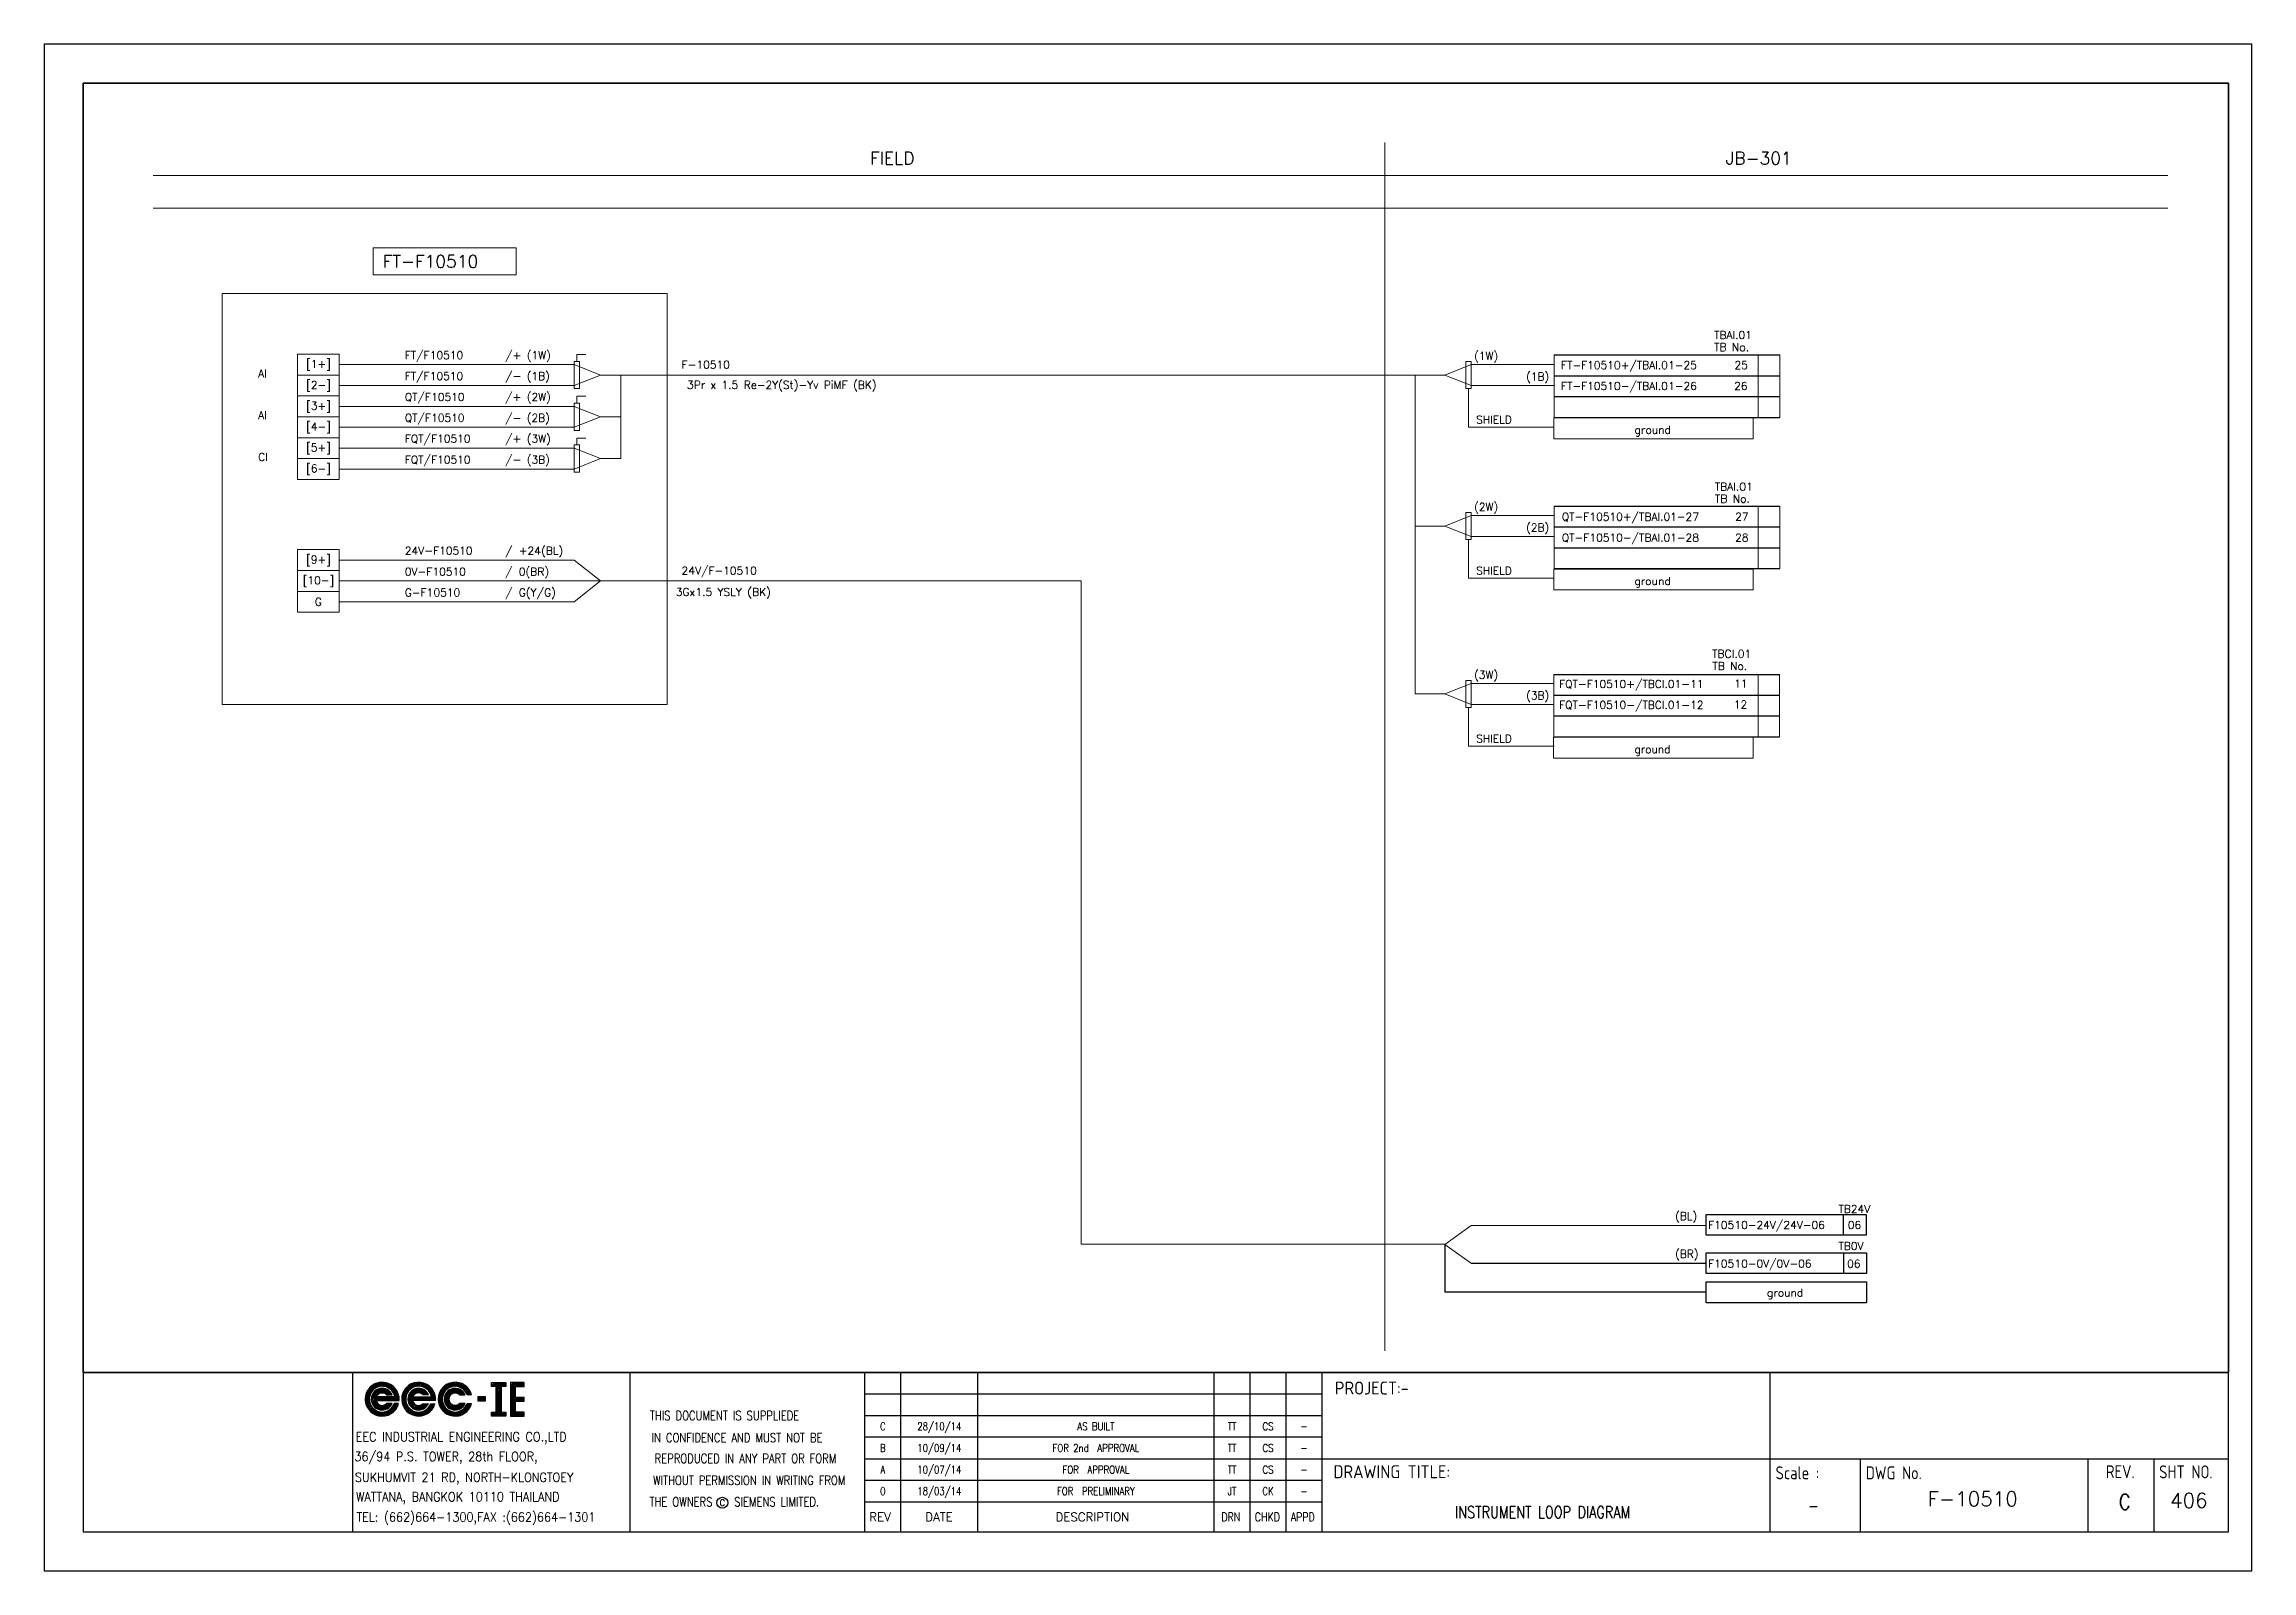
# Model space of a CAD drawing. Header units: millimetres. Extents: x -14942 to 24072, y -50285 to 2207.
# Drawn here: x 3146.2 to 3569.2, y -7006.7 to -6714.2 of the extents above; entities that cross this region are included whole.
import ezdxf
from ezdxf.enums import TextEntityAlignment as Align

# ---------------------------------------------------------------- set-up
doc = ezdxf.new("R2010")
doc.units = ezdxf.units.MM
doc.header["$MEASUREMENT"] = 0
doc.layers.get('0').update_dxf_attribs({"linetype": 'CONTINUOUS'})
for name, color, linetype in [('52049_PAPER A4$0$Frame_A1', 253, 'CONTINUOUS'), ('BORDER', 3, 'CONTINUOUS'), ('INSTRU', 4, 'CONTINUOUS'), ('INSTRUMENT', 1, 'CONTINUOUS'), ('LINE', 3, 'CONTINUOUS'), ('TEXT', 2, 'CONTINUOUS')]:
    doc.layers.add(name, color=color, linetype=linetype)
doc.styles.add('52049_PAPER A4$0$ISO Proportional', font='isocp.shx')
doc.styles.add('52049_PAPER A4$0$ROMANS', font='isocp.shx')
doc.styles.add('52049_PAPER A4$0$Romans-title', font='romans.shx')
doc.styles.add('ROMANS', font='romans')

# ---------------------------------------------------------------- blocks, each defined once
blk = doc.blocks.new('52049_PAPER A4$0$eec-ie')
at = {"layer": '52049_PAPER A4$0$Frame_A1', "color": 0, "lineweight": -3}
for p, q in [((0, 0), (0.87, 0.87)), ((0, -0.08), (0.3, 0.22)), ((0, -0.16), (0.26, 0.1)), ((0, -0.23), (0.24, 0)), ((0.01, 0.09), (0.78, 0.86)), ((0.04, 0.2), (0.68, 0.83)), ((0.09, 0.32), (0.55, 0.78)), ((0.26, 0.57), (0.3, 0.62)), ((0.34, -0.12), (1, 0.53)), ((0.35, -0.04), (0.92, 0.53)), ((0.35, -0.19), (1.07, 0.52)), ((0.36, 0.05), (0.82, 0.51)), ((0.37, -0.26), (0.66, 0.04)), ((0.39, -0.32), (0.74, 0.04)), ((0.4, 0.17), (0.7, 0.47)), ((0.41, -0.37), (0.82, 0.04)), ((1.69, 0.04), (0.64, 0.04)), ((0.65, 0.57), (0.96, 0.88)), ((0.68, -0.17), (0.9, 0.04)), ((0.76, -0.17), (0.98, 0.04)), ((0.77, 0.62), (1.03, 0.88)), ((0.84, -0.17), (1.05, 0.04)), ((0.87, 0.64), (1.1, 0.87)), ((0.87, 0.25), (1.13, 0.51)), ((0.92, -0.17), (1.13, 0.04)), ((0.95, 0.64), (1.17, 0.86)), ((0.96, 0.26), (1.19, 0.49)), ((1, -0.17), (1.21, 0.04)), ((1.03, 0.64), (1.23, 0.84)), ((1.03, 0.25), (1.24, 0.46)), ((1.07, -0.17), (1.29, 0.04)), ((1.09, 0.24), (1.29, 0.44)), ((1.1, 0.63), (1.29, 0.82)), ((1.15, 0.21), (1.34, 0.4)), ((1.15, -0.17), (1.37, 0.04)), ((1.16, 0.62), (1.35, 0.8)), ((1.19, 0.18), (1.38, 0.37)), ((1.22, 0.6), (1.4, 0.78)), ((1.22, 0.15), (1.54, 0.15)), ((1.23, -0.17), (1.44, 0.04)), ((1.25, 0.15), (1.42, 0.33)), ((1.28, 0.57), (1.45, 0.75)), ((1.31, -0.17), (1.52, 0.04)), ((1.32, 0.15), (1.46, 0.29)), ((1.33, 0.55), (1.5, 0.72)), ((1.38, 0.52), (1.54, 0.69)), ((1.39, -0.17), (1.6, 0.04)), ((1.4, 0.15), (1.49, 0.24)), ((1.42, 0.49), (1.59, 0.65)), ((1.46, 0.45), (1.63, 0.62)), ((1.46, -0.17), (1.68, 0.04)), ((1.48, 0.15), (1.52, 0.19)), ((1.5, 0.41), (1.67, 0.58)), ((1.54, 0.37), (1.71, 0.54)), ((1.54, -0.17), (1.9, 0.18)), ((1.57, 0.33), (1.74, 0.49)), ((1.6, 0.28), (1.77, 0.45)), ((1.62, -0.17), (1.91, 0.12)), ((1.63, 0.23), (1.8, 0.4)), ((1.65, 0.17), (1.83, 0.35)), ((1.67, 0.11), (1.86, 0.3)), ((1.69, 0.05), (1.88, 0.24)), ((1.7, -0.17), (1.93, 0.06)), ((2.09, -0.09), (2.37, 0.19)), ((2.1, -0.01), (2.51, 0.41)), ((2.1, -0.17), (2.34, 0.08)), ((2.11, 0.08), (2.88, 0.86)), ((2.13, 0.18), (2.78, 0.83)), ((2.18, 0.31), (2.65, 0.78)), ((2.31, 0.52), (2.45, 0.65)), ((2.44, -0.05), (3.02, 0.52)), ((2.44, -0.13), (3.1, 0.52)), ((2.45, -0.2), (2.78, 0.13)), ((2.46, 0.04), (2.93, 0.51)), ((2.46, -0.26), (2.76, 0.04)), ((2.48, -0.32), (2.84, 0.04)), ((2.49, 0.15), (2.81, 0.47)), ((2.56, 0.45), (2.97, 0.87)), ((2.72, -0.17), (2.92, 0.04)), ((2.73, 0.04), (3.79, 0.04)), ((2.77, 0.59), (3.06, 0.87)), ((2.79, -0.17), (3, 0.04)), ((2.84, 0.19), (3.17, 0.51)), ((2.87, -0.17), (3.08, 0.04)), ((2.89, 0.63), (3.13, 0.87)), ((2.95, -0.17), (3.15, 0.04)), ((2.98, 0.64), (3.2, 0.86)), ((2.98, 0.26), (3.23, 0.5)), ((3.03, -0.17), (3.23, 0.04)), ((3.06, 0.65), (3.27, 0.85)), ((3.07, 0.26), (3.29, 0.48)), ((3.11, -0.17), (3.31, 0.04)), ((3.14, 0.64), (3.33, 0.83)), ((3.14, 0.25), (3.34, 0.46)), ((3.18, -0.17), (3.39, 0.04)), ((3.2, 0.24), (3.39, 0.43)), ((3.21, 0.63), (3.39, 0.81)), ((3.25, 0.21), (3.44, 0.4)), ((3.26, -0.17), (3.47, 0.04)), ((3.27, 0.62), (3.44, 0.79)), ((3.29, 0.18), (3.48, 0.36)), ((3.62, 0.16), (3.31, 0.16)), ((3.33, 0.6), (3.5, 0.77)), ((3.34, -0.17), (3.54, 0.04)), ((3.36, 0.16), (3.52, 0.32)), ((3.38, 0.57), (3.55, 0.74)), ((3.42, -0.17), (3.62, 0.04)), ((3.43, 0.55), (3.59, 0.71)), ((3.43, 0.16), (3.55, 0.28)), ((3.48, 0.52), (3.64, 0.68)), ((3.5, -0.17), (3.7, 0.04)), ((3.51, 0.16), (3.58, 0.23)), ((3.52, 0.48), (3.68, 0.64)), ((3.57, 0.45), (3.72, 0.61)), ((3.57, -0.17), (3.78, 0.04)), ((3.59, 0.16), (3.61, 0.18)), ((3.6, 0.41), (3.76, 0.57)), ((3.64, 0.37), (3.8, 0.53)), ((3.65, -0.17), (3.99, 0.17)), ((3.67, 0.32), (3.83, 0.48)), ((3.7, 0.27), (3.87, 0.44)), ((3.73, 0.22), (3.9, 0.39)), ((3.73, -0.17), (4, 0.11)), ((3.75, 0.17), (3.92, 0.34)), ((3.77, 0.11), (3.95, 0.28)), ((3.79, 0.05), (3.97, 0.23)), ((3.81, -0.17), (4.02, 0.04)), ((4.18, -0.03), (4.57, 0.36)), ((4.18, -0.11), (4.47, 0.18)), ((4.18, -0.18), (4.43, 0.07)), ((4.19, 0.06), (5, 0.86)), ((4.21, 0.16), (4.9, 0.84)), ((4.25, 0.28), (4.78, 0.8)), ((4.34, 0.45), (4.61, 0.71)), ((4.53, -0.15), (5.2, 0.53)), ((4.53, -0.07), (5.13, 0.53)), ((4.54, 0.02), (5.04, 0.52)), ((4.54, -0.22), (4.86, 0.1)), ((4.57, 0.12), (4.93, 0.49)), ((4.69, 0.48), (5.08, 0.87)), ((4.69, 0.32), (4.73, 0.37)), ((4.88, 0.59), (5.16, 0.88)), ((4.96, 0.2), (5.27, 0.52)), ((4.99, 0.63), (5.24, 0.87)), ((5.08, 0.64), (5.31, 0.86)), ((5.09, 0.25), (5.33, 0.5)), ((5.16, 0.64), (5.37, 0.85)), ((5.17, 0.26), (5.39, 0.48)), ((5.24, 0.64), (5.43, 0.83)), ((5.24, 0.25), (5.44, 0.46)), ((5.3, 0.63), (5.49, 0.82)), ((5.3, 0.23), (5.49, 0.43)), ((5.35, 0.2), (5.54, 0.39)), ((5.37, 0.61), (5.55, 0.79)), ((5.39, 0.17), (5.58, 0.36)), ((5.4, 0.15), (5.72, 0.15)), ((5.42, 0.59), (5.6, 0.77)), ((5.46, 0.15), (5.62, 0.32)), ((5.48, 0.57), (5.65, 0.74)), ((5.53, 0.54), (5.7, 0.71)), ((5.53, 0.15), (5.65, 0.27)), ((5.58, 0.51), (5.74, 0.68)), ((5.61, 0.15), (5.68, 0.23)), ((5.62, 0.47), (5.79, 0.64)), ((5.66, 0.44), (5.83, 0.6)), ((5.69, 0.15), (5.71, 0.18)), ((5.7, 0.4), (5.87, 0.56)), ((5.73, 0.36), (5.9, 0.52)), ((5.77, 0.31), (5.94, 0.48)), ((5.8, 0.26), (5.97, 0.43)), ((5.82, 0.21), (6, 0.38)), ((5.85, 0.15), (6.02, 0.33)), ((6.09, 0.15), (5.85, 0.15)), ((5.92, 0.15), (6.05, 0.28)), ((6, 0.15), (6.07, 0.22)), ((6.08, 0.15), (6.09, 0.16)), ((6.9, 0.04), (6.46, 0.04)), ((6.46, 0.04), (6.46, -0.18)), ((6.46, -0.01), (6.51, 0.04)), ((6.46, -0.09), (6.59, 0.04)), ((6.46, -0.17), (6.66, 0.04)), ((6.52, -0.18), (6.74, 0.04)), ((6.6, -0.18), (6.82, 0.04)), ((6.68, -0.18), (6.9, 0.04)), ((6.9, -0.18), (6.9, 0.04)), ((7.23, 0.68), (7.41, 0.86)), ((7.27, 0.64), (7.49, 0.86)), ((7.35, 0.64), (7.57, 0.86)), ((7.43, 0.64), (7.65, 0.86)), ((7.5, 0.64), (7.72, 0.86)), ((7.51, 0.57), (7.8, 0.86)), ((7.51, 0.49), (7.88, 0.86)), ((7.51, 0.41), (7.96, 0.86)), ((7.51, 0.34), (7.78, 0.61)), ((7.51, 0.26), (7.78, 0.53)), ((7.51, 0.18), (7.78, 0.45)), ((7.51, 0.1), (7.78, 0.38)), ((7.51, 0.02), (7.78, 0.3)), ((7.51, -0.05), (7.78, 0.22)), ((7.51, -0.13), (7.78, 0.14)), ((7.51, -0.21), (7.78, 0.07)), ((7.82, 0.64), (8.04, 0.86)), ((7.89, 0.64), (8.06, 0.81)), ((7.97, 0.64), (8.06, 0.73)), ((8.05, 0.64), (8.06, 0.65)), ((8.33, 0.46), (8.74, 0.86)), ((8.33, 0.54), (8.66, 0.86)), ((8.33, 0.38), (8.82, 0.86)), ((8.33, 0.69), (8.5, 0.86)), ((8.33, 0.62), (8.58, 0.86)), ((8.33, 0.3), (8.61, 0.58)), ((8.33, 0.23), (8.61, 0.5)), ((8.33, 0.15), (8.61, 0.42)), ((8.33, 0.07), (8.61, 0.35)), ((8.33, -0.01), (8.61, 0.27)), ((8.33, -0.09), (8.61, 0.19)), ((8.33, -0.16), (8.61, 0.11)), ((8.33, -0.24), (8.61, 0.03)), ((8.33, -0.4), (8.74, 0.01)), ((8.33, -0.32), (8.66, 0.01)), ((8.33, -0.48), (8.82, 0.01)), ((8.67, 0.64), (8.89, 0.86)), ((8.68, -0.21), (8.9, 0.01)), ((8.75, 0.64), (8.97, 0.86)), ((8.75, -0.21), (8.97, 0.01)), ((8.83, 0.64), (9.05, 0.86)), ((8.83, -0.21), (9.05, 0.01)), ((8.91, 0.64), (9.11, 0.84)), ((8.99, 0.64), (9.11, 0.76)), ((9.06, 0.64), (9.11, 0.69)), ((0.02, -0.3), (0.23, -0.08)), ((0.03, -0.36), (0.23, -0.16)), ((0.05, -0.42), (0.24, -0.23)), ((0.07, -0.47), (0.26, -0.29)), ((0.1, -0.53), (0.27, -0.35)), ((0.12, -0.58), (0.3, -0.4)), ((0.15, -0.63), (0.32, -0.46)), ((0.19, -0.67), (0.35, -0.5)), ((0.22, -0.72), (0.39, -0.55)), ((0.26, -0.76), (0.42, -0.59)), ((0.3, -0.8), (0.46, -0.63)), ((0.34, -0.83), (0.5, -0.67)), ((0.38, -0.87), (0.55, -0.7)), ((0.42, -0.9), (0.59, -0.73)), ((0.44, -0.42), (0.64, -0.22)), ((0.47, -0.47), (0.66, -0.27)), ((0.47, -0.93), (0.65, -0.76)), ((0.5, -0.51), (0.69, -0.32)), ((0.52, -0.96), (0.7, -0.78)), ((0.54, -0.55), (0.73, -0.36)), ((0.58, -0.59), (0.78, -0.39)), ((0.58, -0.98), (0.76, -0.8)), ((0.62, -0.17), (1.94, -0.17)), ((0.63, -0.62), (0.83, -0.42)), ((0.63, -1.01), (0.82, -0.82)), ((0.68, -0.65), (0.89, -0.44)), ((0.69, -1.03), (0.89, -0.83)), ((0.73, -0.67), (0.96, -0.45)), ((0.75, -1.04), (0.96, -0.83)), ((0.79, -0.69), (1.04, -0.44)), ((0.82, -1.05), (1.04, -0.83)), ((0.85, -0.71), (1.19, -0.37)), ((0.89, -1.06), (1.14, -0.81)), ((0.92, -0.72), (1.29, -0.34)), ((0.96, -1.07), (1.25, -0.77)), ((1, -0.72), (1.37, -0.34)), ((1.04, -1.06), (1.76, -0.34)), ((1.09, -0.71), (1.45, -0.34)), ((1.13, -1.05), (1.84, -0.34)), ((1.2, -0.67), (1.53, -0.34)), ((1.54, -0.34), (1.22, -0.34)), ((1.23, -1.03), (1.9, -0.36)), ((1.35, -0.99), (1.86, -0.48)), ((1.53, -0.88), (1.76, -0.66)), ((1.65, -0.38), (1.68, -0.34)), ((1.91, -0.34), (1.66, -0.34)), ((1.78, -0.17), (1.94, -0.01)), ((1.85, -0.17), (1.94, -0.09)), ((1.93, -0.17), (1.94, -0.17)), ((2.1, -0.24), (2.32, -0.02)), ((2.11, -0.3), (2.32, -0.1)), ((2.13, -0.36), (2.32, -0.17)), ((2.15, -0.42), (2.33, -0.24)), ((2.17, -0.48), (2.35, -0.3)), ((2.2, -0.53), (2.37, -0.36)), ((2.22, -0.58), (2.39, -0.42)), ((2.25, -0.63), (2.42, -0.47)), ((2.29, -0.68), (2.45, -0.51)), ((2.32, -0.72), (2.48, -0.56)), ((2.36, -0.76), (2.52, -0.6)), ((2.4, -0.8), (2.56, -0.64)), ((2.44, -0.84), (2.6, -0.68)), ((2.48, -0.87), (2.64, -0.71)), ((2.51, -0.38), (2.71, -0.17)), ((2.53, -0.9), (2.69, -0.74)), ((2.54, -0.43), (2.73, -0.23)), ((2.57, -0.47), (2.76, -0.28)), ((2.58, -0.93), (2.74, -0.77)), ((2.6, -0.51), (2.79, -0.33)), ((2.63, -0.96), (2.8, -0.79)), ((2.64, -0.55), (2.83, -0.37)), ((2.68, -0.98), (2.86, -0.81)), ((2.69, -0.59), (2.87, -0.4)), ((4.02, -0.17), (2.71, -0.17)), ((2.73, -0.62), (2.93, -0.43)), ((2.74, -1.01), (2.92, -0.82)), ((2.78, -0.65), (2.99, -0.44)), ((2.8, -1.02), (2.99, -0.83)), ((2.84, -0.67), (3.06, -0.45)), ((2.86, -1.04), (3.06, -0.84)), ((2.9, -0.69), (3.14, -0.44)), ((2.92, -1.05), (3.14, -0.83)), ((2.96, -0.7), (3.32, -0.35)), ((2.99, -1.06), (3.24, -0.81)), ((3.03, -0.71), (3.39, -0.35)), ((3.07, -1.06), (3.36, -0.77)), ((3.11, -0.71), (3.47, -0.35)), ((3.15, -1.06), (3.86, -0.35)), ((3.2, -0.7), (3.55, -0.35)), ((3.24, -1.04), (3.94, -0.35)), ((3.31, -0.35), (3.62, -0.35)), ((3.32, -0.65), (3.62, -0.36)), ((3.35, -1.02), (3.98, -0.38)), ((3.48, -0.97), (3.93, -0.51)), ((3.74, -0.39), (3.78, -0.35)), ((3.76, -0.35), (3.99, -0.35)), ((3.89, -0.17), (4.02, -0.03)), ((3.96, -0.17), (4.03, -0.11)), ((4.19, -0.25), (4.42, -0.03)), ((4.21, -0.32), (4.41, -0.11)), ((4.22, -0.38), (4.42, -0.18)), ((4.24, -0.44), (4.43, -0.25)), ((4.26, -0.49), (4.45, -0.31)), ((4.29, -0.54), (4.47, -0.37)), ((4.32, -0.59), (4.49, -0.42)), ((4.35, -0.64), (4.52, -0.47)), ((4.38, -0.69), (4.55, -0.52)), ((4.42, -0.73), (4.58, -0.56)), ((4.45, -0.77), (4.62, -0.6)), ((4.49, -0.81), (4.66, -0.64)), ((4.53, -0.84), (4.7, -0.68)), ((4.56, -0.28), (4.8, -0.03)), ((4.58, -0.33), (4.8, -0.11)), ((4.58, -0.88), (4.75, -0.71)), ((4.6, -0.39), (4.81, -0.18)), ((4.62, -0.91), (4.8, -0.74)), ((4.63, -0.44), (4.83, -0.24)), ((4.66, -0.48), (4.86, -0.29)), ((4.67, -0.94), (4.85, -0.77)), ((4.7, -0.52), (4.89, -0.33)), ((4.72, -0.97), (4.9, -0.79)), ((4.74, -0.56), (4.93, -0.37)), ((4.78, -0.6), (4.98, -0.4)), ((4.78, -0.99), (4.96, -0.81)), ((4.83, -0.63), (5.03, -0.43)), ((4.83, -1.01), (5.03, -0.82)), ((4.88, -0.66), (5.09, -0.44)), ((4.89, -1.03), (5.1, -0.83)), ((4.93, -0.68), (5.17, -0.45)), ((4.96, -1.05), (5.17, -0.83)), ((4.99, -0.7), (5.26, -0.43)), ((5.02, -1.06), (5.26, -0.82)), ((5.06, -0.71), (5.43, -0.34)), ((5.09, -1.06), (5.36, -0.8)), ((5.13, -0.72), (5.5, -0.34)), ((5.17, -1.07), (5.49, -0.75)), ((5.21, -0.71), (5.58, -0.34)), ((5.25, -1.06), (5.97, -0.34)), ((5.3, -0.7), (5.66, -0.34)), ((5.35, -1.05), (6.05, -0.34)), ((5.72, -0.34), (5.4, -0.34)), ((5.43, -0.65), (5.71, -0.37)), ((5.45, -1.02), (6.07, -0.4)), ((5.58, -0.96), (6.02, -0.53)), ((5.81, -0.43), (5.89, -0.34)), ((5.85, -0.34), (6.09, -0.34)), ((6.46, -0.18), (6.9, -0.18)), ((6.75, -0.18), (6.9, -0.04)), ((6.83, -0.18), (6.9, -0.12)), ((7.23, -0.95), (7.34, -0.84)), ((7.23, -0.88), (7.26, -0.84)), ((7.23, -1.03), (7.42, -0.84)), ((7.28, -1.07), (7.5, -0.84)), ((7.35, -1.07), (7.78, -0.64)), ((7.43, -1.07), (7.78, -0.71)), ((7.51, -0.29), (7.78, -0.01)), ((7.51, -0.37), (7.78, -0.09)), ((7.51, -0.44), (7.78, -0.17)), ((7.51, -0.52), (7.78, -0.25)), ((7.51, -0.6), (7.78, -0.32)), ((7.51, -0.68), (7.78, -0.4)), ((7.51, -0.76), (7.78, -0.48)), ((7.51, -0.83), (7.78, -0.56)), ((7.51, -1.07), (7.78, -0.79)), ((7.59, -1.07), (7.81, -0.84)), ((7.67, -1.07), (7.89, -0.84)), ((7.74, -1.07), (7.96, -0.84)), ((7.82, -1.07), (8.04, -0.84)), ((7.9, -1.07), (8.06, -0.91)), ((7.98, -1.07), (8.06, -0.98)), ((8.06, -1.07), (8.06, -1.06)), ((8.33, -0.55), (8.61, -0.28)), ((8.33, -0.63), (8.61, -0.36)), ((8.33, -0.71), (8.61, -0.43)), ((8.33, -0.79), (8.61, -0.51)), ((8.33, -0.86), (8.61, -0.59)), ((8.33, -0.94), (8.61, -0.67)), ((8.33, -1.02), (8.61, -0.75)), ((8.37, -1.07), (8.61, -0.82)), ((8.45, -1.07), (8.67, -0.84)), ((8.52, -1.07), (8.74, -0.84)), ((8.6, -1.07), (8.82, -0.84)), ((8.68, -1.07), (8.9, -0.84)), ((8.76, -1.07), (8.98, -0.84)), ((8.84, -1.07), (9.06, -0.84)), ((8.91, -0.21), (9.11, -0.02)), ((8.91, -1.07), (9.11, -0.87)), ((8.99, -0.21), (9.11, -0.09)), ((8.99, -1.07), (9.11, -0.95)), ((9.07, -0.21), (9.11, -0.17)), ((9.07, -1.07), (9.11, -1.03))]:
    blk.add_line(p, q, dxfattribs=at)
for points in [[(7.23, 0.86), (8.06, 0.86), (8.06, 0.64), (7.78, 0.64), (7.78, -0.84), (8.06, -0.84), (8.06, -1.07), (7.23, -1.07), (7.23, -0.84), (7.51, -0.84), (7.51, 0.64), (7.23, 0.64)], [(8.61, 0.01), (8.61, 0.64), (9.11, 0.64), (9.11, 0.86), (8.33, 0.86), (8.33, -1.07), (9.11, -1.07), (9.11, -0.84), (8.61, -0.84), (8.61, -0.21), (9.11, -0.21), (9.11, 0.01)]]:
    blk.add_lwpolyline(points, close=True, dxfattribs=at)
for centre, radius, start, end in [((0.97, -0.09), 0.972, 355.3439, 345.1466), ((0.97, -0.09), 0.737, 10.5243, 340.256), ((0.97, -0.09), 0.623, 23.5697, 336.4303), ((0.97, -0.09), 0.354, 44.7876, 157.6107), ((3.06, -0.09), 0.967, 355.6074, 344.7747), ((3.06, -0.09), 0.742, 10.0766, 339.9937), ((3.06, -0.09), 0.618, 24.2545, 335.7455), ((3.06, -0.09), 0.358, 45.1096, 158.7579), ((5.15, -0.09), 0.972, 14.8534, 345.1466), ((5.15, -0.09), 0.737, 19.744, 340.256), ((5.15, -0.09), 0.623, 23.5697, 336.4303), ((5.15, -0.09), 0.354, 44.7876, 315.2124), ((0.97, -0.09), 0.354, 192.8901, 315.2124), ((3.06, -0.09), 0.358, 191.9242, 314.8904)]:
    blk.add_arc(centre, radius, start, end, dxfattribs=at)
blk = doc.blocks.new('52049_PAPER A4$0$eec logo')
at = {"color": 7, "xscale": 2.786697286423482, "yscale": 2.786697286423482, "zscale": 2.786697286423482}
blk.add_blockref('52049_PAPER A4$0$eec-ie', (50.01, 25.95), dxfattribs=at)
blk = doc.blocks.new('A$C089E5181')
at = {"color": 3}
for p, q in [((-415.5, 38.01), (-4.5, 38.01)), ((-363.94, 38.01), (-363.94, 7.5)), ((-310.77, 38.01), (-310.77, 7.5)), ((-265.75, 7.5), (-265.75, 38.01)), ((-258.85, 7.5), (-258.85, 38.01)), ((-244.11, 7.5), (-244.11, 38.01)), ((-198.84, 7.5), (-198.84, 38.01)), ((-191.95, 7.5), (-191.95, 38.01)), ((-185.05, 7.5), (-185.05, 38.01)), ((-178.16, 38.01), (-178.16, 7.5)), ((-92.38, 38.01), (-92.38, 7.5)), ((-178.16, 21.46), (-4.5, 21.46)), ((-75.06, 21.46), (-75.06, 7.5)), ((-31.4, 21.46), (-31.4, 7.5)), ((-18.75, 21.46), (-18.75, 7.5)), ((-265.75, 13.19), (-178.16, 13.19))]:
    blk.add_line(p, q, dxfattribs=at)
at = {"color": 1}
for p, q in [((-178.16, 33.87), (-265.75, 33.87)), ((-265.75, 29.74), (-178.16, 29.74)), ((-178.16, 25.6), (-265.75, 25.6)), ((-265.75, 21.46), (-178.16, 21.46)), ((-178.16, 17.33), (-265.75, 17.33))]:
    blk.add_line(p, q, dxfattribs=at)
at = {"color": 7}
for p, q in [((-4.5, 38.01), (-96.38, 38.01)), ((-92.38, 38.01), (-92.38, 19.85))]:
    blk.add_line(p, q, dxfattribs=at)
blk.add_lwpolyline([(0, 0), (0, 292.5), (-423, 292.5), (-423, 0)], close=True, dxfattribs=at)
blk.add_lwpolyline([(-415.5, 285), (-4.5, 285), (-4.5, 38.01), (-415.5, 38.01)], close=True)
at = {"color": 3}
blk.add_lwpolyline([(-4.5, 7.5), (-4.5, 285), (-415.5, 285), (-415.5, 7.5)], close=True, dxfattribs=at)
at = {"color": 2}
blk.add_circle((-293.05, 13.05), 1.05, dxfattribs=at)
at = {"color": 3, "xscale": 1.200000000000001, "yscale": 1.200000000000001, "zscale": 1.200000000000001}
blk.add_blockref('52049_PAPER A4$0$eec logo', (-421.49, 2.05), dxfattribs=at)
at = {"color": 2, "style": '52049_PAPER A4$0$ISO Proportional'}
for s, height, p in [('PROJECT:-', 2.482, (-168.61, 35.02)), ('DRAWING TITLE:', 2.4821, (-164.78, 18.99))]:
    blk.add_text(s, height=height, dxfattribs=at).set_placement(p, align=Align.MIDDLE_CENTER)
at = {"color": 2, "style": '52049_PAPER A4$0$Romans-title', "width": 0.8}
for s, p in [('THIS DOCUMENT IS SUPPLIEDE', (-292.63, 29.75)), ('IN CONFIDENCE AND MUST NOT BE', (-290.24, 25.51)), (' REPRODUCED IN ANY PART OR FORM', (-289.1, 21.53)), (' WITHOUT PERMISSION IN WRITING FROM ', (-287.9, 17.35)), ('THE OWNERS   SIEMENS LIMITED. ', (-290.28, 13.22))]:
    blk.add_text(s, height=1.75, dxfattribs=at).set_placement(p, align=Align.MIDDLE)
at = {"color": 2, "style": '52049_PAPER A4$0$Romans-title'}
for s, height, width, p in [('EEC INDUSTRIAL ENGINEERING CO.,LTD', 1.75, 0.9, (-363.31, 24.81)), ('36/94 P.S. TOWER, 28th FLOOR,', 1.75, 0.9, (-363.55, 21.03, -1.75)), ('SUKHUMVIT 21 RD, NORTH-KLONGTOEY', 1.75, 0.9, (-363.45, 17.05, -1.75)), ('WATTANA, BANGKOK 10110 THAILAND ', 1.75, 0.9, (-363.25, 13.31, -1.75)), ('TEL: (662)664-1300,FAX :(662)664-1301', 1.75, 0.9, (-363.14, 9.42, -1.75)), ('DRN', 1.655, 0.8, (-197.44, 9.49)), ('CHKD', 1.655, 0.8, (-191.03, 9.49)), ('APPD', 1.655, 0.8, (-184.14, 9.49))]:
    blk.add_text(s, height=height, dxfattribs=dict(at, width=width)).set_placement(p)
at = {"color": 2}
for s, height, style, width, p in [('C', 1.5, '52049_PAPER A4$0$Romans-title', 0.8, (-262.3, 27.67)), ('28/10/14', 1.5, '52049_PAPER A4$0$Romans-title', 0.8, (-251.48, 27.67)), ('AS BUILT', 1.5, '52049_PAPER A4$0$Romans-title', 0.8, (-221.48, 27.67)), ('TT', 1.5, '52049_PAPER A4$0$Romans-title', 0.8, (-195.39, 27.67)), ('CS', 1.5, '52049_PAPER A4$0$Romans-title', 0.8, (-188.5, 27.67)), ('-', 1.5, '52049_PAPER A4$0$Romans-title', 0.8, (-181.6, 27.67)), ('B', 1.5, '52049_PAPER A4$0$Romans-title', 0.8, (-262.3, 23.53)), ('10/09/14', 1.5, '52049_PAPER A4$0$Romans-title', 0.8, (-251.48, 23.53)), ('FOR 2nd  APPROVAL', 1.5, '52049_PAPER A4$0$Romans-title', 0.8, (-221.48, 23.53)), ('TT', 1.5, '52049_PAPER A4$0$Romans-title', 0.8, (-195.39, 23.53)), ('CS', 1.5, '52049_PAPER A4$0$Romans-title', 0.8, (-188.5, 23.53)), ('-', 1.5, '52049_PAPER A4$0$Romans-title', 0.8, (-181.6, 23.53)), ('A', 1.5, '52049_PAPER A4$0$Romans-title', 0.8, (-262.3, 19.39)), ('10/07/14', 1.5, '52049_PAPER A4$0$Romans-title', 0.8, (-251.48, 19.39)), ('FOR  APPROVAL', 1.5, '52049_PAPER A4$0$Romans-title', 0.8, (-221.48, 19.39)), ('TT', 1.5, '52049_PAPER A4$0$Romans-title', 0.8, (-195.39, 19.39)), ('CS', 1.5, '52049_PAPER A4$0$Romans-title', 0.8, (-188.5, 19.39)), ('-', 1.5, '52049_PAPER A4$0$Romans-title', 0.8, (-181.6, 19.39)), ('Scale :', 2.482, '52049_PAPER A4$0$ROMANS', 0.9, (-87.06, 18.78)), ('DWG No.', 2.482, '52049_PAPER A4$0$ROMANS', 0.9, (-68.61, 18.78)), ('REV.', 2.482, '52049_PAPER A4$0$ROMANS', 0.9, (-25.21, 18.99)), ('SHT NO.', 2.482, '52049_PAPER A4$0$ROMANS', 0.9, (-12.64, 18.96)), ('0', 1.5, '52049_PAPER A4$0$Romans-title', 0.8, (-262.3, 15.26)), ('18/03/14', 1.5, '52049_PAPER A4$0$Romans-title', 0.8, (-251.48, 15.26)), ('FOR  PRELIMINARY', 1.5, '52049_PAPER A4$0$Romans-title', 0.8, (-221.48, 15.26)), ('JT', 1.5, '52049_PAPER A4$0$Romans-title', 0.8, (-195.39, 15.26)), ('CK', 1.5, '52049_PAPER A4$0$Romans-title', 0.8, (-188.5, 15.26)), ('-', 1.5, '52049_PAPER A4$0$Romans-title', 0.8, (-181.6, 15.26)), ('C', 3, '52049_PAPER A4$0$Romans-title', 0.8, (-24.36, 13.21)), ('-', 2.25, '52049_PAPER A4$0$Romans-title', 0.8, (-84, 12.48))]:
    blk.add_text(s, height=height, dxfattribs=dict(at, style=style, width=width)).set_placement(p, align=Align.MIDDLE_CENTER)
at = {"color": 2, "style": '52049_PAPER A4$0$Romans-title'}
blk.add_text('C', height=1.19, dxfattribs=at).set_placement((-293.05, 13.05), align=Align.MIDDLE)
for s, height, p in [('REV', 1.655, (-264.9, 9.49)), ('DATE', 1.655, (-254.17, 9.49)), ('DESCRIPTION', 1.6548, (-229.2, 9.49))]:
    blk.add_text(s, height=height, dxfattribs=at).set_placement(p)
at = {"layer": 'TEXT', "style": 'ROMANS', "width": 0.8}
blk.add_text('INSTRUMENT LOOP DIAGRAM ', height=2.25, dxfattribs=at).set_placement((-135.27, 11.24), align=Align.MIDDLE_CENTER)
blk = doc.blocks.new('AA')
at = {"layer": 'INSTRU', "color": 7, "lineweight": 13}
for p, q in [((660.4, -1836.06), (674.52, -1836.06)), ((660.4, -1836.06), (660.4, -1840.06)), ((667.71, -1836.06), (698.6, -1836.06)), ((698.6, -1836.06), (698.6, -1840.06)), ((660.41, -1840.06), (698.6, -1840.06))]:
    blk.add_line(p, q, dxfattribs=at)
at = {"layer": 'TEXT', "color": 7, "lineweight": 13, "style": 'ROMANS'}
blk.add_text('ground', height=1.5, dxfattribs=at).set_placement((675.86, -1839.1))
blk = doc.blocks.new('Box')
at = {"layer": 'INSTRU', "color": 7, "lineweight": 13}
for p, q in [((660.48, -1853.29), (660.48, -1865.26)), ((699.59, -1853.29), (699.59, -1865.26)), ((703.72, -1853.29), (703.72, -1865.26))]:
    blk.add_line(p, q, dxfattribs=at)
at = {"layer": 'INSTRUMENT', "color": 7}
for p, q in [((660.48, -1853.29), (703.72, -1853.29)), ((660.48, -1857.28), (703.72, -1857.28)), ((660.48, -1861.27), (703.72, -1861.27)), ((660.48, -1865.26), (703.72, -1865.26))]:
    blk.add_line(p, q, dxfattribs=at)
blk = doc.blocks.new('OO')
at = {"layer": 'INSTRUMENT', "color": 7}
blk.add_line((715.86, -2010.2), (715.86, -2014.19), dxfattribs=at)
blk.add_lwpolyline([(689.59, -2010.2), (720.26, -2010.2), (720.26, -2014.19), (689.59, -2014.19)], close=True, dxfattribs=at)
blk = doc.blocks.new('444')
at = {"layer": 'INSTRUMENT', "color": 7}
blk.add_lwpolyline([(850.71, -1511.74), (881.38, -1511.74), (881.38, -1515.73), (850.71, -1515.73)], close=True, dxfattribs=at)
at = {"layer": 'TEXT', "color": 7, "lineweight": 13, "style": 'ROMANS'}
blk.add_text('ground', height=1.5, dxfattribs=at).set_placement((862.34, -1514.57))

msp = doc.modelspace()

# ---------------------------------------------------------------- linework, layer by layer
at = {"layer": 'BORDER', "color": 7, "lineweight": 13, "ltscale": 2.5}
msp.add_line((3403.13, -6733.01), (3403.13, -6964.54), dxfattribs=at)
at = {"layer": 'BORDER', "color": 7, "lineweight": 13}
for p, q in [((3167.1, -6739.31), (3553.13, -6739.31)), ((3167.1, -6745.61), (3553.13, -6745.61))]:
    msp.add_line(p, q, dxfattribs=at)
at = {"layer": 'INSTRU', "color": 7, "lineweight": 13}
for p, q in [((3194.8, -6773.57), (3202.8, -6773.57)), ((3194.8, -6773.57), (3194.8, -6777.57)), ((3202.8, -6773.57), (3202.8, -6777.57)), ((3194.8, -6777.57), (3202.8, -6777.57)), ((3194.8, -6777.57), (3194.8, -6781.57)), ((3202.8, -6777.57), (3202.8, -6781.57)), ((3194.8, -6781.57), (3202.8, -6781.57)), ((3194.8, -6781.57), (3194.8, -6785.57)), ((3194.8, -6781.57), (3202.8, -6781.57)), ((3202.8, -6781.57), (3202.8, -6785.57)), ((3194.8, -6785.57), (3202.8, -6785.57)), ((3194.8, -6785.57), (3194.8, -6789.57)), ((3202.8, -6785.57), (3202.8, -6789.57)), ((3194.8, -6789.57), (3202.8, -6789.57)), ((3194.8, -6789.57), (3194.8, -6793.57)), ((3194.8, -6789.57), (3202.8, -6789.57)), ((3194.8, -6789.57), (3202.8, -6789.57)), ((3202.8, -6789.57), (3202.8, -6793.57)), ((3194.8, -6793.57), (3202.8, -6793.57)), ((3194.8, -6793.57), (3194.8, -6797.57)), ((3194.8, -6797.57), (3202.8, -6797.57)), ((3202.8, -6793.57), (3202.8, -6797.57)), ((3194.8, -6811.02), (3202.8, -6811.02)), ((3194.8, -6811.02), (3202.8, -6811.02)), ((3194.8, -6811.02), (3202.8, -6811.02)), ((3194.8, -6811.02), (3194.8, -6815.02)), ((3202.8, -6811.02), (3202.8, -6815.02)), ((3194.8, -6815.02), (3194.8, -6819.02)), ((3194.8, -6815.02), (3202.8, -6815.02)), ((3202.8, -6815.02), (3202.8, -6819.02)), ((3194.8, -6819.02), (3202.8, -6819.02)), ((3194.8, -6819.02), (3194.8, -6823.02)), ((3202.8, -6819.02), (3202.8, -6823.02)), ((3194.8, -6823.02), (3202.8, -6823.02))]:
    msp.add_line(p, q, dxfattribs=at)
at = {"layer": 'INSTRUMENT', "color": 7}
for p, q in [((3414.65, -6944.1), (3414.65, -6953.3)), ((3464.72, -6947.77), (3419.7, -6947.77)), ((3464.72, -6953.3), (3414.65, -6953.3))]:
    msp.add_line(p, q, dxfattribs=at)
at = {"layer": 'LINE', "color": 7, "lineweight": 13}
for p, q in [((3209.28, -6753.17), (3236.68, -6753.17)), ((3209.28, -6753.17), (3209.28, -6758.38)), ((3236.68, -6753.17), (3236.68, -6758.38)), ((3209.28, -6758.38), (3236.68, -6758.38)), ((3202.8, -6775.57), (3247.82, -6775.57)), ((3247.82, -6774.97), (3247.82, -6780.17)), ((3247.82, -6774.97), (3248.82, -6774.97)), ((3252.82, -6777.57), (3247.82, -6775.57)), ((3248.32, -6773.63), (3250.03, -6773.63)), ((3248.82, -6774.97), (3248.82, -6780.17)), ((3414.65, -6777.57), (3419.65, -6775.57)), ((3419.65, -6774.97), (3418.65, -6774.97)), ((3418.65, -6774.97), (3418.65, -6780.17)), ((3419.65, -6774.97), (3419.65, -6780.17)), ((3435.59, -6775.57), (3419.65, -6775.57)), ((3202.8, -6779.57), (3247.82, -6779.57)), ((3247.82, -6779.57), (3252.82, -6777.57)), ((3247.82, -6780.17), (3248.82, -6780.17)), ((3252.82, -6777.57), (3414.65, -6777.57)), ((3256.72, -6785.57), (3256.72, -6777.57)), ((3408.94, -6838.67), (3408.94, -6777.57)), ((3414.65, -6777.57), (3419.65, -6779.57)), ((3419.65, -6780.17), (3418.65, -6780.17)), ((3419.15, -6780.17), (3419.15, -6787.57)), ((3435.59, -6779.57), (3419.65, -6779.57)), ((3202.8, -6783.57), (3247.82, -6783.57)), ((3247.82, -6782.97), (3247.82, -6788.17)), ((3247.82, -6782.97), (3248.82, -6782.97)), ((3252.82, -6785.57), (3247.82, -6783.57)), ((3248.32, -6781.63), (3250.03, -6781.63)), ((3248.82, -6782.97), (3248.82, -6788.17)), ((3202.8, -6787.57), (3247.82, -6787.57)), ((3247.82, -6787.57), (3252.82, -6785.57)), ((3247.82, -6788.17), (3248.82, -6788.17)), ((3252.82, -6785.57), (3256.72, -6785.57)), ((3256.72, -6793.57), (3256.72, -6785.57)), ((3435.59, -6787.57), (3419.15, -6787.57)), ((3202.8, -6791.57), (3247.82, -6791.57)), ((3247.82, -6790.97), (3247.82, -6796.17)), ((3247.82, -6790.97), (3248.82, -6790.97)), ((3252.82, -6793.57), (3247.82, -6791.57)), ((3248.32, -6789.63), (3250.03, -6789.63)), ((3248.82, -6790.97), (3248.82, -6796.17)), ((3202.8, -6795.57), (3247.82, -6795.57)), ((3247.82, -6795.57), (3252.82, -6793.57)), ((3247.82, -6796.17), (3248.82, -6796.17)), ((3252.82, -6793.57), (3256.72, -6793.57)), ((3414.65, -6806.5), (3419.65, -6804.5)), ((3419.65, -6803.9), (3418.65, -6803.9)), ((3418.65, -6803.9), (3418.65, -6809.1)), ((3419.65, -6803.9), (3419.65, -6809.1)), ((3435.59, -6804.5), (3419.65, -6804.5)), ((3414.65, -6806.5), (3408.94, -6806.5)), ((3414.65, -6806.5), (3419.65, -6808.5)), ((3419.65, -6809.1), (3418.65, -6809.1)), ((3419.15, -6809.1), (3419.15, -6816.5)), ((3435.59, -6808.5), (3419.65, -6808.5)), ((3202.8, -6813.02), (3247.82, -6813.02)), ((3252.82, -6817.02), (3247.82, -6813.02)), ((3202.8, -6817.02), (3247.82, -6817.02)), ((3247.82, -6817.02), (3252.82, -6817.02)), ((3247.82, -6821.02), (3252.82, -6817.02)), ((3252.82, -6817.02), (3344.91, -6817.02)), ((3435.59, -6816.5), (3419.15, -6816.5)), ((3202.8, -6821.02), (3247.82, -6821.02)), ((3408.94, -6838.67), (3414.65, -6838.67)), ((3414.65, -6838.67), (3419.65, -6836.67)), ((3414.65, -6838.67), (3419.65, -6840.67)), ((3418.65, -6836.07), (3418.65, -6841.27)), ((3419.65, -6836.07), (3418.65, -6836.07)), ((3419.65, -6836.07), (3419.65, -6841.27)), ((3435.59, -6836.67), (3419.65, -6836.67)), ((3419.65, -6841.27), (3418.65, -6841.27)), ((3419.15, -6841.27), (3419.15, -6848.67)), ((3435.59, -6840.67), (3419.65, -6840.67)), ((3435.59, -6848.67), (3419.15, -6848.67)), ((3414.65, -6944.14), (3419.65, -6940.48)), ((3464.67, -6940.48), (3419.65, -6940.48)), ((3414.65, -6944.1), (3344.91, -6944.1)), ((3419.7, -6947.77), (3414.65, -6944.14))]:
    msp.add_line(p, q, dxfattribs=at)
at = {"layer": 'LINE', "color": 7, "lineweight": 13, "ltscale": 8}
for p, q in [((3180.36, -6840.68), (3180.36, -6761.96)), ((3265.6, -6761.96), (3180.36, -6761.96)), ((3265.6, -6840.68), (3265.6, -6761.96)), ((3265.6, -6840.68), (3180.36, -6840.68))]:
    msp.add_line(p, q, dxfattribs=at)
at = {"layer": 'TEXT', "color": 7, "lineweight": 13}
for p, q in [((3248.32, -6774.97), (3248.32, -6773.63)), ((3248.32, -6782.97), (3248.32, -6781.63)), ((3248.32, -6790.97), (3248.32, -6789.63)), ((3344.91, -6817.02), (3344.91, -6944.1))]:
    msp.add_line(p, q, dxfattribs=at)

# ---------------------------------------------------------------- block references
at = {"layer": 'INSTRUMENT', "color": 1}
for name, p in [('Box', (2775.08, -4920.42)), ('AA', (2775.12, -4949.71)), ('Box', (2775.06, -4949.4)), ('AA', (2775.1, -4978.69)), ('Box', (2775.04, -4981.62)), ('AA', (2775.07, -5010.91)), ('OO', (2775.11, -4928.17)), ('OO', (2775.12, -4935.53))]:
    msp.add_blockref(name, p, dxfattribs=at)
at = {"layer": 'INSTRUMENT', "color": 7}
msp.add_blockref('444', (2614, -5439.57), dxfattribs=at)
at = {"layer": 'LINE', "color": 7, "lineweight": 13}
msp.add_blockref('A$C089E5181', (3569.24, -7006.67), dxfattribs=at)

# ---------------------------------------------------------------- texts
at = {"layer": 'TEXT', "color": 7, "lineweight": 13, "style": 'ROMANS'}
for s, height, p in [('FIELD', 2.4, (3304.46, -6737.23)), ('JB-301', 2.4, (3468.43, -6737.23)), ('FT-F10510', 2.4, (3211.11, -6756.99)), ('TBAI.01 ', 1.5, (3466.2, -6770.65)), ('TB No.', 1.5, (3466.22, -6772.97)), ('FT/F10510', 1.5, (3215.35, -6774.52)), ('/+ (1W)', 1.5, (3234.59, -6774.52)), ('F-10510', 1.5, (3268.38, -6776.34)), ('(1W)', 1.5, (3420.24, -6774.65)), ('FT-F10510+/TBAI.01-25', 1.5, (3436.87, -6776.42)), ('25', 1.5, (3470.1, -6776.42)), ('AI', 1.5, (3187.22, -6778.01)), ('FT/F10510', 1.5, (3215.35, -6778.52)), ('/- (1B)', 1.5, (3234.59, -6778.52)), (' 3Pr x 1.5 Re-2Y(St)-Yv PiMF (BK)', 1.5, (3268.38, -6780.2)), ('(1B)', 1.5, (3430.18, -6778.6)), ('FT-F10510-/TBAI.01-26', 1.5, (3436.87, -6780.42)), ('26', 1.5, (3470.06, -6780.42)), ('AI', 1.5, (3187.22, -6786.01)), ('QT/F10510', 1.5, (3215.35, -6782.52)), ('QT/F10510', 1.5, (3215.35, -6786.52)), ('/+ (2W)', 1.5, (3234.59, -6782.52)), ('/- (2B)', 1.5, (3234.59, -6786.52)), ('FQT/F10510', 1.5, (3215.35, -6790.52)), ('/+ (3W)', 1.5, (3234.59, -6790.52)), ('SHIELD', 1.5, (3420.59, -6786.87)), ('CI', 1.5, (3187.22, -6794.01)), ('FQT/F10510', 1.5, (3215.35, -6794.52)), ('/- (3B)', 1.5, (3234.59, -6794.52)), ('(2W)', 1.5, (3420.24, -6803.58)), ('TBAI.01 ', 1.5, (3466.35, -6799.7)), ('TB No.', 1.5, (3466.37, -6802.02)), ('(2B)', 1.5, (3430.18, -6807.53)), ('QT-F10510+/TBAI.01-27', 1.5, (3437.03, -6805.47)), ('27', 1.5, (3470.26, -6805.46)), ('/', 1.5, (3234.59, -6811.98)), ('+24(BL)', 1.5, (3237.2, -6811.98)), ('QT-F10510-/TBAI.01-28', 1.5, (3437.03, -6809.47)), ('28', 1.5, (3470.22, -6809.46)), ('24V-F10510', 1.5, (3215.35, -6811.98)), ('0V-F10510', 1.5, (3215.35, -6815.98)), ('/', 1.5, (3234.59, -6815.98)), ('0(BR)', 1.5, (3237.2, -6815.98)), ('24V/F-10510', 1.5, (3268.38, -6815.8)), ('SHIELD', 1.5, (3420.59, -6815.81)), ('G-F10510', 1.5, (3215.35, -6819.98)), ('/', 1.5, (3234.59, -6819.98)), ('G(Y/G)', 1.5, (3237.2, -6819.98)), ('3Gx1.5 YSLY (BK)', 1.5, (3267.28, -6819.89)), ('TBCI.01 ', 1.5, (3465.85, -6831.73)), ('(3W)', 1.5, (3420.24, -6835.76)), ('TB No.', 1.5, (3465.87, -6834.05)), ('(3B)', 1.5, (3430.18, -6839.71)), ('FQT-F10510+/TBCI.01-11', 1.5, (3436.53, -6837.51)), ('FQT-F10510-/TBCI.01-12', 1.5, (3436.53, -6841.51)), ('11', 1.5, (3470.03, -6837.44)), ('12', 1.5, (3469.99, -6841.44)), ('SHIELD', 1.5, (3420.59, -6847.98)), ('TB24V', 1.5, (3490.04, -6938.08)), ('(BL)', 1.5, (3458.73, -6939.46)), ('F10510-24V/24V-06', 1.5, (3465.07, -6941.15)), ('(BR)', 1.5, (3458.73, -6946.69)), ('TB0V', 1.5, (3490.04, -6945.17)), ('F10510-0V/0V-06', 1.5, (3465.07, -6948.56)), ('F-10510', 2.8, (3507.12, -6994.28))]:
    msp.add_text(s, height=height, dxfattribs=at).set_placement(p)
for s, height, p in [('[1+]', 1.5, (3198.8, -6775.57)), ('[2-]', 1.5, (3198.8, -6779.57)), ('[3+]', 1.5, (3198.8, -6783.57)), ('[4-]', 1.5, (3198.8, -6787.57)), ('[5+]', 1.5, (3198.8, -6791.57)), ('[6-]', 1.5, (3198.8, -6795.57)), ('[9+]', 1.5, (3198.8, -6813.02)), ('[10-]', 1.5, (3198.8, -6817.02)), ('G', 1.5, (3198.8, -6821.02)), ('06', 1.5, (3493.09, -6940.42)), ('06', 1.5, (3492.98, -6947.84)), ('406', 2.8, (3557.18, -6993.18))]:
    msp.add_text(s, height=height, dxfattribs=at).set_placement(p, align=Align.MIDDLE)

doc.saveas('drawing.dxf')
